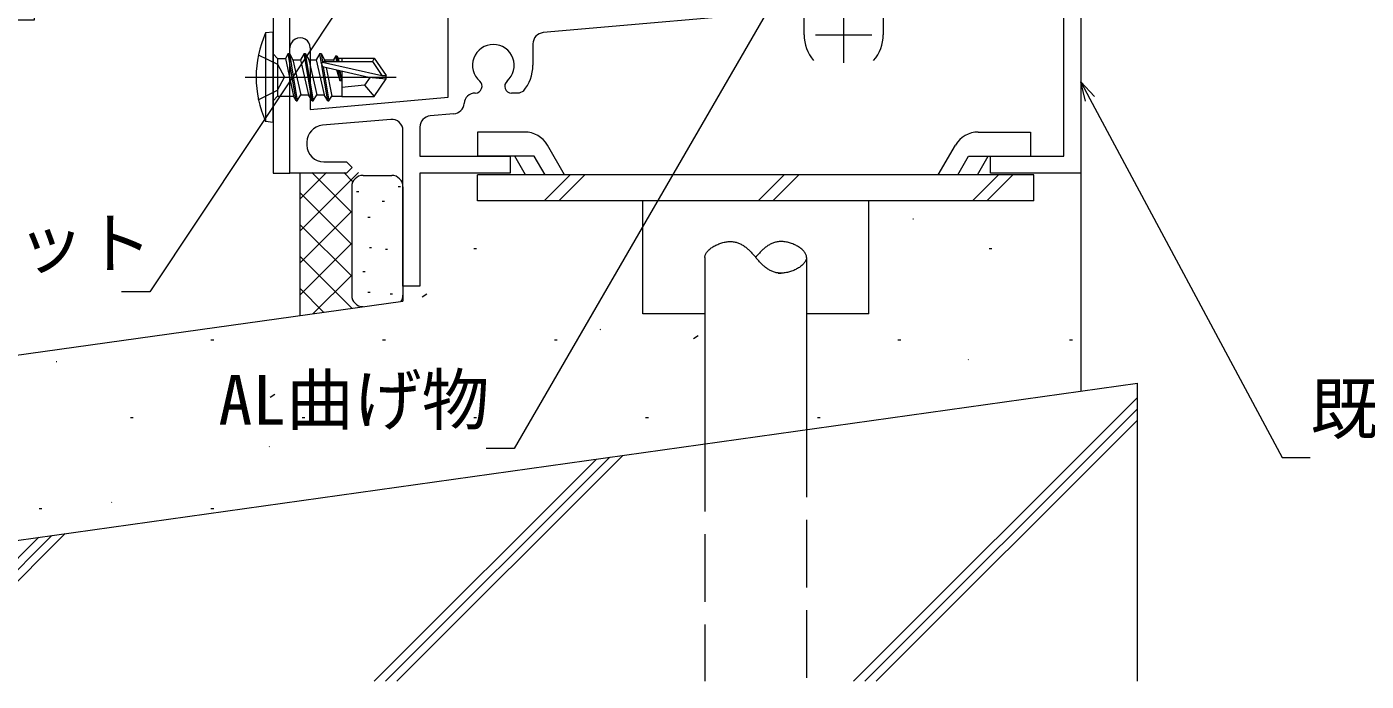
# Model space of a CAD drawing. Units: millimetres, scale not verified. Extents: x -567 to 567, y -403 to 403.
# Drawn here: x -406 to -287.5, y -251 to -193 of the extents above; entities that cross this region are included whole.
import ezdxf
from ezdxf.enums import TextEntityAlignment as Align

# ---------------------------------------------------------------- set-up
doc = ezdxf.new("R2010")
doc.units = ezdxf.units.MM
doc.header["$LTSCALE"] = 2
doc.linetypes.add('CHAIN2', pattern=[12, 9, -1, 1, -1])
doc.linetypes.add('DASHED3', pattern=[4, 3, -1])
for name, color, linetype, lineweight in [('0-2_YKK_ZWAK', 4, 'Continuous', 9), ('0-3_YKK_11', 3, 'Continuous', 18), ('0-4_YKK_12', 3, 'Continuous', 9), ('0-5_YKK_13', 7, 'Continuous', 9), ('0-7_YSS_K', 6, 'Continuous', 9)]:
    doc.layers.add(name, color=color, linetype=linetype, lineweight=lineweight)
doc.styles.add('ＭＳ ゴシック', font='')
doc.styles.get('ＭＳ ゴシック').set_extended_font_data('MS Gothic')

msp = doc.modelspace()

# ---------------------------------------------------------------- linework, layer by layer
at = {"layer": '0-2_YKK_ZWAK'}
for p, q in [((-384.223, -193.497), (-384.876, -193.575)), ((-384.876, -193.575), (-384.876, -201.419)), ((-384.223, -201.497), (-384.223, -193.497)), ((-384.223, -193.673), (-384.223, -201.321)), ((-385.535, -195.497), (-383.82, -196.352)), ((-384.223, -195.422), (-383.823, -195.822)), ((-382.873, -195.397), (-383.119, -195.822)), ((-382.173, -199.597), (-382.873, -195.397)), ((-382.873, -195.397), (-382.773, -195.397)), ((-382.773, -195.397), (-382.073, -199.597)), ((-381.473, -195.397), (-381.791, -195.947)), ((-380.773, -199.597), (-381.473, -195.397)), ((-381.473, -195.397), (-381.373, -195.397)), ((-381.373, -195.397), (-380.673, -199.597)), ((-380.073, -195.397), (-380.391, -195.947)), ((-380.073, -195.397), (-379.973, -195.397)), ((-379.921, -196.311), (-380.073, -195.397)), ((-379.973, -195.397), (-379.656, -195.947)), ((-379.973, -195.397), (-379.845, -196.165)), ((-383.823, -195.822), (-383.119, -195.822)), ((-383.823, -195.822), (-383.823, -199.172)), ((-383.82, -196.352), (-383.211, -197.497)), ((-383.119, -195.822), (-382.419, -199.172)), ((-382.456, -195.947), (-381.791, -195.947)), ((-381.791, -195.947), (-381.091, -199.047)), ((-381.056, -195.947), (-380.391, -195.947)), ((-380.391, -195.947), (-379.691, -199.047)), ((-379.373, -199.597), (-379.897, -196.458)), ((-379.833, -196.154), (-374.585, -197.347)), ((-379.778, -196.572), (-379.273, -199.597)), ((-379.73, -196.588), (-375.73, -197.497)), ((-379.656, -195.947), (-379.627, -196.097)), ((-379.656, -195.947), (-378.876, -195.947)), ((-379.523, -196.635), (-379.031, -199.177)), ((-378.673, -195.597), (-378.876, -195.947)), ((-378.876, -195.947), (-378.829, -196.097)), ((-378.673, -195.597), (-378.573, -195.597)), ((-378.59, -196.097), (-378.673, -195.597)), ((-378.573, -195.597), (-378.446, -195.817)), ((-378.573, -195.597), (-378.49, -196.097)), ((-378.446, -195.817), (-378.123, -195.817)), ((-378.446, -195.817), (-378.413, -196.097)), ((-378.123, -195.797), (-375.269, -195.797)), ((-378.123, -195.797), (-378.123, -196.097)), ((-375.269, -195.797), (-375.428, -196.097)), ((-375.269, -195.797), (-374.223, -197.347)), ((-378.6, -196.845), (-378.307, -197.797)), ((-378.307, -197.797), (-378.46, -196.876)), ((-378.356, -196.9), (-378.207, -197.797)), ((-378.314, -196.91), (-378.207, -197.797)), ((-378.307, -197.797), (-378.207, -197.797)), ((-378.123, -196.953), (-378.123, -199.197)), ((-375.73, -197.497), (-374.223, -197.497)), ((-375.73, -197.497), (-374.223, -197.647)), ((-375.269, -199.197), (-374.223, -197.647)), ((-374.585, -197.347), (-374.223, -197.347)), ((-374.223, -197.647), (-374.223, -197.347)), ((-382.073, -199.597), (-381.756, -199.047)), ((-381.756, -199.047), (-381.091, -199.047)), ((-380.773, -199.597), (-381.091, -199.047)), ((-380.673, -199.597), (-380.356, -199.047)), ((-380.356, -199.047), (-379.691, -199.047)), ((-379.373, -199.597), (-379.691, -199.047)), ((-376.123, -198.197), (-375.269, -199.197)), ((-384.223, -199.572), (-383.823, -199.172)), ((-383.823, -199.172), (-382.419, -199.172)), ((-382.173, -199.597), (-382.419, -199.172)), ((-382.173, -199.597), (-382.073, -199.597)), ((-380.773, -199.597), (-380.673, -199.597)), ((-379.373, -199.597), (-379.273, -199.597)), ((-379.273, -199.597), (-379.031, -199.177)), ((-379.031, -199.177), (-378.123, -199.177)), ((-378.123, -199.197), (-375.269, -199.197)), ((-384.223, -201.497), (-384.876, -201.419)), ((-366.129, -202.351), (-366.129, -204.5)), ((-361.937, -202.352), (-366.129, -202.352)), ((-321.821, -202.353), (-317.179, -202.353)), ((-317.179, -202.352), (-317.179, -204.501)), ((-358.415, -206.152), (-359.945, -203.502)), ((-325.343, -206.153), (-323.813, -203.503)), ((-361.101, -204.5), (-366.129, -204.5)), ((-361.879, -206.152), (-362.833, -204.5)), ((-360.147, -206.152), (-361.101, -204.5)), ((-323.611, -206.153), (-322.658, -204.501)), ((-322.658, -204.501), (-317.179, -204.501)), ((-321.879, -206.153), (-320.926, -204.501)), ((-366.132, -208.452), (-366.132, -206.152)), ((-316.877, -206.152), (-366.132, -206.152)), ((-360.219, -208.452), (-357.919, -206.152)), ((-358.936, -208.452), (-356.636, -206.152)), ((-341.276, -208.452), (-338.976, -206.152)), ((-339.992, -208.452), (-337.692, -206.152)), ((-322.332, -208.452), (-320.032, -206.152)), ((-321.049, -208.452), (-318.748, -206.152)), ((-316.877, -208.452), (-316.877, -206.152)), ((-316.877, -208.452), (-366.132, -208.452)), ((-351.504, -218.452), (-351.504, -208.452)), ((-331.504, -218.452), (-331.504, -208.452)), ((-346.004, -213.452), (-346.004, -229.972)), ((-337.004, -213.452), (-337.004, -228.708)), ((-346.004, -218.452), (-351.504, -218.452)), ((-331.504, -218.452), (-337.004, -218.452))]:
    msp.add_line(p, q, dxfattribs=at)
at = {"layer": '0-2_YKK_ZWAK', "linetype": 'CHAIN2'}
msp.add_line((-386.68, -197.497), (-373.333, -197.497), dxfattribs=at)
at = {"layer": '0-2_YKK_ZWAK', "linetype": 'DASHED3'}
for p, q in [((-337.004, -228.708), (-337.004, -251)), ((-346.004, -229.972), (-346.004, -251))]:
    msp.add_line(p, q, dxfattribs=at)
at = {"layer": '0-2_YKK_ZWAK'}
for points in [[(-382.773, -195.397), (-382.456, -195.947), (-381.756, -199.047)], [(-381.373, -195.397), (-381.056, -195.947), (-380.356, -199.047)], [(-379.675, -196.097), (-375.428, -196.097), (-374.585, -197.347)], [(-385.535, -199.497), (-383.82, -198.642), (-383.211, -197.497)], [(-375.622, -197.497), (-376.123, -198.197), (-378.123, -198.397)], [(-346.004, -213.452), (-346.002, -213.388), (-345.992, -213.325), (-345.976, -213.262), (-345.953, -213.199), (-345.925, -213.137), (-345.891, -213.075), (-345.851, -213.014), (-345.806, -212.954), (-345.756, -212.895), (-345.701, -212.836), (-345.642, -212.779), (-345.579, -212.724), (-345.512, -212.669), (-345.441, -212.616), (-345.367, -212.565), (-345.289, -212.516), (-345.209, -212.468), (-345.126, -212.422), (-345.041, -212.379), (-344.954, -212.337), (-344.865, -212.298), (-344.775, -212.262), (-344.683, -212.227), (-344.59, -212.196), (-344.497, -212.167), (-344.403, -212.142), (-344.309, -212.119), (-344.215, -212.099), (-344.121, -212.083), (-344.028, -212.07), (-343.935, -212.06), (-343.844, -212.054), (-343.754, -212.052), (-343.666, -212.053), (-343.579, -212.059), (-343.494, -212.067), (-343.411, -212.08), (-343.329, -212.095), (-343.248, -212.114)], [(-343.248, -212.114), (-343.169, -212.136), (-343.091, -212.161), (-343.015, -212.189), (-342.94, -212.22), (-342.866, -212.254), (-342.794, -212.29), (-342.723, -212.328), (-342.653, -212.369), (-342.584, -212.413), (-342.516, -212.458), (-342.45, -212.505), (-342.384, -212.555), (-342.319, -212.606), (-342.256, -212.659), (-342.193, -212.713), (-342.132, -212.769), (-342.071, -212.827), (-342.011, -212.885), (-341.952, -212.945), (-341.893, -213.006), (-341.836, -213.068), (-341.779, -213.13), (-341.723, -213.194), (-341.667, -213.258), (-341.612, -213.322), (-341.558, -213.387), (-341.504, -213.452)], [(-339.76, -212.114), (-339.839, -212.136), (-339.917, -212.161), (-339.994, -212.189), (-340.069, -212.22), (-340.142, -212.254), (-340.215, -212.29), (-340.286, -212.328), (-340.356, -212.369), (-340.425, -212.413), (-340.492, -212.458), (-340.559, -212.505), (-340.625, -212.555), (-340.689, -212.606), (-340.753, -212.659), (-340.815, -212.713), (-340.877, -212.769), (-340.938, -212.827), (-340.998, -212.885), (-341.057, -212.945), (-341.115, -213.006), (-341.173, -213.068), (-341.23, -213.13), (-341.286, -213.194), (-341.341, -213.258), (-341.396, -213.322), (-341.451, -213.387), (-341.504, -213.452)], [(-337.004, -213.452), (-337.007, -213.388), (-337.017, -213.325), (-337.033, -213.262), (-337.055, -213.199), (-337.084, -213.137), (-337.118, -213.075), (-337.158, -213.014), (-337.203, -212.954), (-337.253, -212.895), (-337.307, -212.836), (-337.367, -212.779), (-337.43, -212.724), (-337.497, -212.669), (-337.568, -212.616), (-337.642, -212.565), (-337.719, -212.516), (-337.799, -212.468), (-337.882, -212.422), (-337.967, -212.379), (-338.054, -212.337), (-338.143, -212.298), (-338.234, -212.262), (-338.326, -212.227), (-338.418, -212.196), (-338.512, -212.167), (-338.606, -212.142), (-338.7, -212.119), (-338.794, -212.099), (-338.888, -212.083), (-338.981, -212.07), (-339.073, -212.06), (-339.164, -212.054), (-339.254, -212.052), (-339.343, -212.053), (-339.429, -212.059), (-339.514, -212.067), (-339.598, -212.08), (-339.68, -212.095), (-339.76, -212.114)], [(-339.243, -212.052), (-339.243, -212.052), (-339.244, -212.052), (-339.244, -212.052), (-339.244, -212.052), (-339.245, -212.052), (-339.245, -212.052), (-339.246, -212.052), (-339.246, -212.052), (-339.247, -212.052), (-339.247, -212.052), (-339.247, -212.052), (-339.248, -212.052), (-339.248, -212.052), (-339.249, -212.052), (-339.249, -212.052), (-339.25, -212.052), (-339.25, -212.052), (-339.25, -212.052), (-339.251, -212.052), (-339.251, -212.052), (-339.252, -212.052), (-339.252, -212.052), (-339.253, -212.052), (-339.253, -212.052), (-339.254, -212.052), (-339.254, -212.052), (-339.254, -212.052)], [(-339.226, -212.052), (-339.226, -212.052), (-339.227, -212.052), (-339.227, -212.052), (-339.227, -212.052), (-339.228, -212.052), (-339.228, -212.052), (-339.229, -212.052), (-339.229, -212.052), (-339.23, -212.052), (-339.23, -212.052), (-339.231, -212.052), (-339.231, -212.052), (-339.231, -212.052), (-339.232, -212.052), (-339.232, -212.052), (-339.233, -212.052), (-339.233, -212.052), (-339.234, -212.052), (-339.234, -212.052), (-339.234, -212.052), (-339.235, -212.052), (-339.235, -212.052), (-339.236, -212.052), (-339.236, -212.052), (-339.237, -212.052), (-339.237, -212.052), (-339.237, -212.052), (-339.238, -212.052), (-339.238, -212.052), (-339.239, -212.052), (-339.239, -212.052), (-339.24, -212.052), (-339.24, -212.052), (-339.24, -212.052), (-339.241, -212.052), (-339.241, -212.052), (-339.242, -212.052), (-339.242, -212.052), (-339.243, -212.052)], [(-339.76, -214.79), (-339.839, -214.768), (-339.917, -214.743), (-339.994, -214.715), (-340.069, -214.684), (-340.142, -214.65), (-340.215, -214.614), (-340.286, -214.575), (-340.356, -214.534), (-340.425, -214.491), (-340.492, -214.446), (-340.559, -214.398), (-340.625, -214.349), (-340.689, -214.298), (-340.753, -214.245), (-340.815, -214.19), (-340.877, -214.134), (-340.938, -214.077), (-340.998, -214.018), (-341.057, -213.959), (-341.115, -213.898), (-341.173, -213.836), (-341.23, -213.773), (-341.286, -213.71), (-341.341, -213.646), (-341.396, -213.582), (-341.451, -213.517), (-341.504, -213.452)], [(-337.004, -213.452), (-337.007, -213.515), (-337.017, -213.579), (-337.033, -213.642), (-337.055, -213.705), (-337.084, -213.767), (-337.118, -213.829), (-337.158, -213.89), (-337.203, -213.95), (-337.253, -214.009), (-337.307, -214.067), (-337.367, -214.124), (-337.43, -214.18), (-337.497, -214.235), (-337.568, -214.287), (-337.642, -214.339), (-337.719, -214.388), (-337.799, -214.436), (-337.882, -214.481), (-337.967, -214.525), (-338.054, -214.566), (-338.143, -214.606), (-338.234, -214.642), (-338.326, -214.676), (-338.418, -214.708), (-338.512, -214.736), (-338.606, -214.762), (-338.7, -214.785), (-338.794, -214.805), (-338.888, -214.821), (-338.981, -214.834), (-339.073, -214.844), (-339.164, -214.85), (-339.254, -214.852), (-339.343, -214.85), (-339.429, -214.845), (-339.514, -214.836), (-339.598, -214.824), (-339.68, -214.809), (-339.76, -214.79)], [(-339.52, -214.852), (-339.515, -214.852), (-339.509, -214.852), (-339.504, -214.853), (-339.499, -214.853), (-339.493, -214.853), (-339.488, -214.853), (-339.483, -214.854), (-339.477, -214.854), (-339.472, -214.854), (-339.467, -214.854), (-339.461, -214.854), (-339.456, -214.855), (-339.45, -214.855), (-339.445, -214.855), (-339.44, -214.855), (-339.434, -214.855), (-339.429, -214.855), (-339.423, -214.855), (-339.418, -214.855), (-339.412, -214.855), (-339.407, -214.855), (-339.401, -214.856), (-339.396, -214.856), (-339.39, -214.856), (-339.385, -214.856), (-339.379, -214.856), (-339.374, -214.855), (-339.368, -214.855), (-339.362, -214.855), (-339.357, -214.855), (-339.351, -214.855), (-339.346, -214.855), (-339.34, -214.855), (-339.334, -214.855), (-339.329, -214.855), (-339.323, -214.855), (-339.317, -214.854), (-339.312, -214.854), (-339.306, -214.854)], [(-339.306, -214.854), (-339.3, -214.854), (-339.295, -214.854), (-339.289, -214.853), (-339.283, -214.853), (-339.277, -214.853), (-339.272, -214.853), (-339.266, -214.852), (-339.26, -214.852), (-339.254, -214.852)]]:
    msp.add_lwpolyline(points, dxfattribs=at)
for centre, radius, start, end in [((-376.223, -197.497), 9.5, 155.61796, 204.38204), ((-379.675, -196.345), 0.248, 90, 257.19096), ((-361.937, -204.652), 2.3, 30.00025, 90), ((-321.821, -204.653), 2.3, 89.99772, 149.99747)]:
    msp.add_arc(centre, radius, start, end, dxfattribs=at)
at = {"layer": '0-3_YKK_11'}
for p, q in [((-312.723, -205.5), (-312.723, -225.298)), ((-372.723, -215.5), (-372.723, -217.319)), ((-455.726, -228.976), (-372.723, -217.319)), ((-433.723, -242.292), (-307.723, -224.596)), ((-307.723, -251), (-307.723, -224.596))]:
    msp.add_line(p, q, dxfattribs=at)
at = {"layer": '0-4_YKK_12'}
for p, q in [((-381.831, -218.6), (-381.831, -205.945)), ((-379.499, -205.945), (-381.831, -208.277)), ((-376.673, -205.947), (-381.831, -211.105)), ((-380.788, -205.947), (-377.316, -209.419)), ((-377.959, -205.947), (-377.178, -206.729)), ((-376.258, -206.194), (-373.723, -206.194)), ((-377.258, -207.194), (-377.258, -216.815)), ((-373.149, -207.186), (-372.949, -207.186)), ((-372.723, -207.194), (-372.723, -216.815)), ((-381.831, -207.733), (-377.262, -212.302)), ((-376.833, -207.612), (-376.633, -207.612)), ((-374.566, -208.462), (-374.366, -208.462)), ((-377.316, -209.419), (-381.831, -213.934)), ((-381.831, -210.561), (-377.262, -215.13)), ((-375.841, -209.879), (-375.641, -209.879)), ((-327.592, -210.045), (-327.545, -210.028)), ((-377.316, -212.247), (-381.831, -216.762)), ((-375.7, -212.572), (-375.5, -212.572)), ((-374.282, -212.714), (-374.082, -212.714)), ((-366.451, -212.675), (-366.201, -212.675)), ((-320.851, -212.675), (-320.601, -212.675)), ((-381.831, -213.39), (-377.262, -217.959)), ((-377.316, -215.076), (-380.679, -218.438)), ((-376.266, -214.698), (-376.066, -214.698)), ((-381.831, -216.218), (-379.742, -218.307)), ((-375.841, -216.54), (-375.641, -216.54)), ((-373.857, -216.682), (-373.657, -216.682)), ((-371.036, -216.949), (-370.619, -216.673)), ((-355.259, -219.842), (-355.212, -219.825)), ((-347.022, -220.644), (-346.605, -220.368)), ((-389.726, -220.75), (-389.476, -220.75)), ((-374.526, -220.75), (-374.276, -220.75)), ((-359.326, -220.75), (-359.076, -220.75)), ((-328.926, -220.75), (-328.676, -220.75)), ((-313.726, -220.75), (-313.476, -220.75)), ((-403.406, -222.687), (-403.359, -222.67)), ((-322.713, -222.521), (-322.665, -222.505)), ((-384.482, -225.849), (-384.065, -225.573)), ((-370.86, -225.366), (-370.812, -225.35)), ((-332.848, -251), (-307.723, -225.875)), ((-331.848, -251), (-307.723, -226.875)), ((-396.851, -227.625), (-396.601, -227.625)), ((-381.651, -227.625), (-381.401, -227.625)), ((-366.451, -227.625), (-366.201, -227.625)), ((-351.251, -227.625), (-351.001, -227.625)), ((-336.051, -227.625), (-335.801, -227.625)), ((-330.848, -251), (-307.723, -227.875)), ((-384.575, -230.223), (-384.528, -230.207)), ((-374.275, -251), (-354.43, -231.155)), ((-373.275, -251), (-353.266, -230.992)), ((-375.275, -251), (-355.593, -231.319)), ((-404.926, -235.7), (-404.676, -235.7)), ((-398.526, -235.164), (-398.479, -235.147)), ((-389.726, -235.7), (-389.476, -235.7)), ((-417.701, -251), (-404.952, -238.251)), ((-416.701, -251), (-403.788, -238.087)), ((-415.701, -251), (-402.625, -237.924))]:
    msp.add_line(p, q, dxfattribs=at)
for centre, start, end in [((-376.258, -207.194), 90, 180), ((-373.723, -207.194), 0, 90), ((-376.258, -216.815), 180, 270), ((-373.723, -216.815), 328.37378, 0)]:
    msp.add_arc(centre, 1, start, end, dxfattribs=at)
at = {"layer": '0-5_YKK_13'}
for p, q in [((-333.723, -191.228), (-333.723, -196.228)), ((-336.223, -193.728), (-331.223, -193.728)), ((-361.223, -194.541), (-361.223, -196.44)), ((-373.811, -201.226), (-379.854, -201.755)), ((-368.23, -200.738), (-370.311, -200.92)), ((-381.223, -203.249), (-381.223, -203.5))]:
    msp.add_line(p, q, dxfattribs=at)
for points in [[(-312.723, -146.5), (-312.723, -206), (-320.723, -206), (-320.723, -204.5), (-314.223, -204.5), (-314.223, -191.15)], [(-412.723, -160.097), (-412.723, -169.997), (-406.723, -169.997), (-406.723, -191.397), (-412.723, -191.397), (-412.723, -192.397), (-405.323, -192.397), (-405.323, -191.697), (-384.223, -191.697), (-384.223, -205.997), (-382.723, -205.997), (-382.723, -185.113), (-363.189, -184.431)], [(-315.854, -189.655), (-330.223, -190.913), (-330.223, -193.728)], [(-337.223, -193.728), (-337.223, -191.525), (-360.311, -193.545)], [(-380.923, -194.9), (-380.923, -200.343), (-368.723, -199.275), (-368.723, -192.055), (-366.723, -192.055)], [(-379.723, -205), (-377.723, -205), (-377.223, -205.5), (-377.723, -206), (-382.723, -206), (-382.723, -194.9)], [(-362.069, -198.722), (-362.448, -198.896), (-363.123, -198.896)], [(-371.223, -201.916), (-371.223, -204.5), (-363.223, -204.5), (-363.223, -206), (-371.223, -206), (-371.223, -216), (-372.723, -216), (-372.723, -202.222)]]:
    msp.add_lwpolyline(points, dxfattribs=at)
for centre, radius, start, end in [((-381.823, -194.9), 0.9, 0, 180.00002), ((-360.223, -194.541), 1, 95.00001, 180.00002), ((-333.723, -193.728), 3.5, 180.00002, 220.67739), ((-333.723, -193.728), 3.5, 319.32261, 359.99998), ((-364.723, -196.44), 1.85, 310.77282, 229.22718), ((-364.723, -196.44), 3.5, 319.32261, 359.99998), ((-366.323, -198.296), 0.6, 270, 49.22722), ((-363.123, -198.296), 0.6, 130.7728, 270), ((-366.323, -199.896), 1, 89.99998, 175.57438), ((-368.317, -199.742), 1, 275.00003, 355.5744), ((-373.723, -202.222), 1, 0, 95.00001), ((-370.223, -201.916), 1, 95.00001, 180.00002), ((-379.723, -203.249), 1.5, 95.00001, 180.00002), ((-379.723, -203.5), 1.5, 180.00002, 270)]:
    msp.add_arc(centre, radius, start, end, dxfattribs=at)
at = {"layer": '0-7_YSS_K'}
for points in [[(-368.223, -176.001), (-369.164, -177.418), (-395.121, -216.512), (-397.621, -216.512)], [(-337.223, -186), (-338.074, -187.472), (-362.874, -230.384), (-365.374, -230.384)], [(-312.323, -199.622), (-312.723, -197.908), (-311.52, -199.193)], [(-312.723, -197.908), (-311.922, -199.407), (-294.925, -231.18), (-292.425, -231.18)]]:
    msp.add_lwpolyline(points, dxfattribs=at)

# ---------------------------------------------------------------- texts
at = {"layer": '0-7_YSS_K', "style": 'ＭＳ ゴシック'}
for s, p in [('レールカット', (-430.901, -215.712)), ('AL曲げ物', (-389.054, -229.584)), ('既存アルミサッシ枠', (-292.425, -230.38))]:
    msp.add_text(s, height=4.399, dxfattribs=at).set_placement(p, align=Align.BOTTOM_LEFT)

doc.saveas('drawing.dxf')
